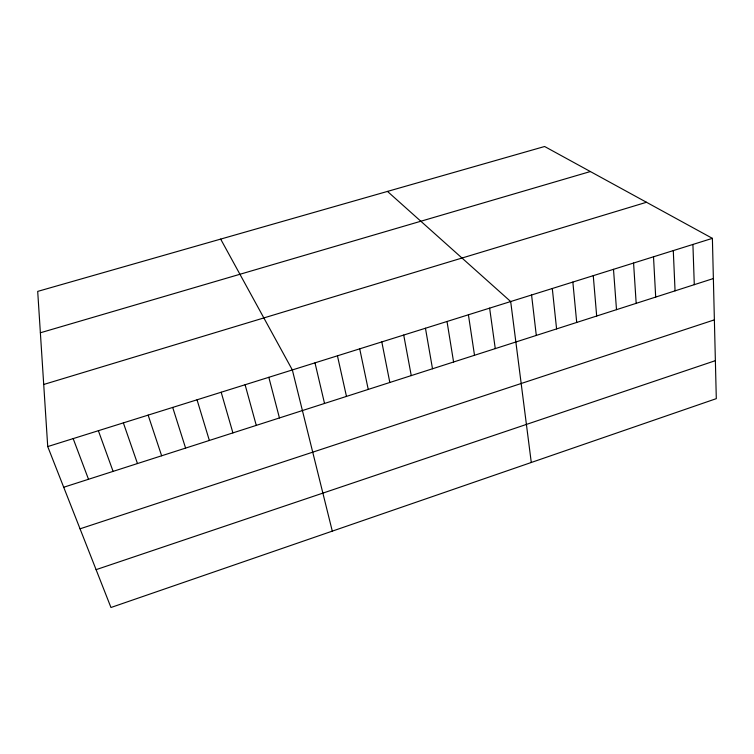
<?xml version="1.0" encoding="UTF-8"?>
<svg xmlns="http://www.w3.org/2000/svg" width="754" height="754" viewBox="0 0 754 754"><rect width="100%" height="100%" fill="white"/><g stroke="black" fill="none" stroke-linecap="round" stroke-linejoin="round"><path stroke-width="1.13" d="M96.088 569.656L715.376 360.657M80.047 528.818L714.377 319.856M63.713 487.244L713.369 278.546M47.728 446.575L712.389 238.349L716.3 398.649L110.961 607.498L47.728 446.575L37.7 291.393L544.614 146.502L712.389 238.349M43.713 384.474L646.489 202.27M40.377 332.778L590.363 171.544M387.471 191.412L510.684 301.543L531.278 462.485M220.658 239.093L292.345 369.941L332.297 531.136M73.166 438.602L88.51 479.28M98.378 430.713L113.091 471.382M123.364 422.881L137.473 463.55M148.133 415.115L161.639 455.784M172.694 407.424L185.597 448.093M197.039 399.799L209.358 440.459M221.176 392.24L232.911 432.89M245.097 384.738L256.275 425.388M268.829 377.311L279.442 417.942M314.993 362.844L324.531 403.456M337.443 355.813L346.472 396.416M359.715 348.838L368.235 389.422M381.807 341.911L389.827 382.485M403.72 335.049L411.25 375.605M425.454 328.235L432.504 368.772M447.018 321.487L453.588 362.005M468.413 314.786L474.511 355.285M489.629 308.132L495.265 348.612M531.57 294.993L536.301 335.436M552.296 288.509L556.584 328.914M572.851 282.062L576.706 322.458M593.257 275.672L596.678 316.039M613.492 269.329L616.499 309.668M633.577 263.042L636.169 303.353M653.511 256.794L655.688 297.085M673.284 250.601L675.056 290.856M692.917 244.447L694.283 284.682"/></g></svg>
